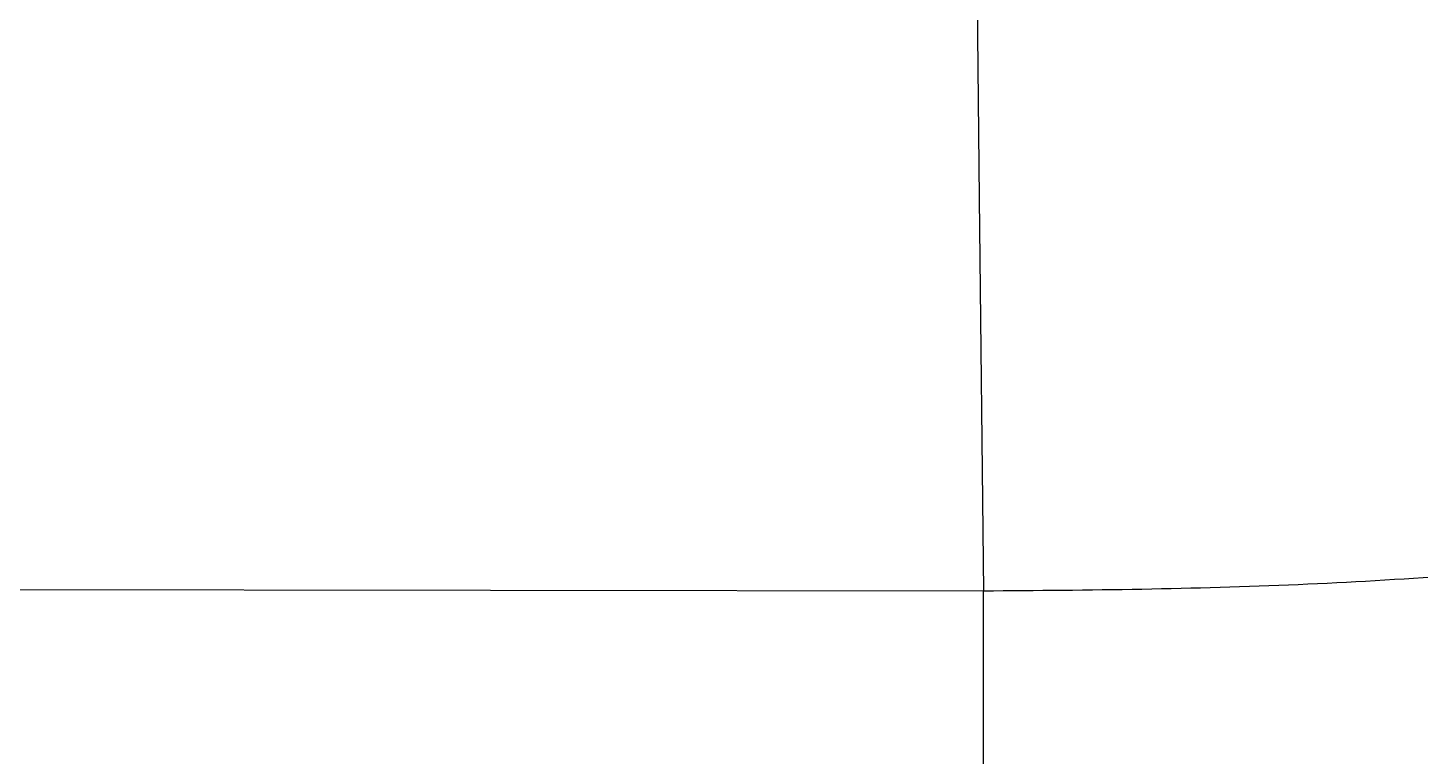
# Model space of a CAD drawing. Extents: x 939 to 1039, y 781 to 934.
# Drawn here: x 960.09 to 968.17, y 844.3 to 848.52 of the extents above; entities that cross this region are included whole.
import ezdxf

# ---------------------------------------------------------------- set-up
doc = ezdxf.new("R2010")
doc.units = 0
doc.header["$MEASUREMENT"] = 0
doc.layers.add('1', color=4, linetype='Continuous')

# ---------------------------------------------------------------- blocks, each defined once
blk = doc.blocks.new('Envoy')
at = {"layer": '1', "color": 3, "linetype": 'Continuous', "lineweight": 25}
blk.add_line((26.986, 46.0797), (20.6134, 46.0881), dxfattribs=at)
at = {"layer": '1', "color": 3, "linetype": 'Continuous', "lineweight": 25, "flags": 128}
blk.add_lwpolyline([(26.9375, 50.6358), (26.9617, 48.3577), (26.986, 46.0797)], dxfattribs=at)
at = {"layer": '1', "color": 3, "linetype": 'Continuous', "lineweight": 25}
for points, knots in [([(36.7227, 48.5921), (36.5654, 48.4684), (36.2502, 48.2204), (35.746, 47.8882), (35.2197, 47.5859), (34.6703, 47.3162), (34.1004, 47.0777), (33.512, 46.8693), (32.9073, 46.6894), (32.2187, 46.5194), (31.4434, 46.3692), (30.5805, 46.2477), (29.7015, 46.1637), (28.8081, 46.1125), (27.9013, 46.0868), (27.2924, 46.082), (26.986, 46.0796)], [0, 0, 0, 0, 0.058525, 0.117261, 0.176343, 0.235897, 0.296036, 0.356824, 0.41826, 0.480329, 0.564077, 0.648943, 0.73492, 0.822048, 0.910438, 1, 1, 1, 1]), ([(26.9869, 44.5338), (26.9869, 44.6147), (26.9868, 44.7764), (26.9866, 45.0108), (26.9865, 45.2347), (26.9864, 45.4445), (26.9863, 45.6372), (26.9861, 45.8093), (26.9861, 45.9606), (26.986, 46.04), (26.986, 46.0797)], [0, 0, 0, 0, 0.125, 0.25, 0.375, 0.499999, 0.624999, 0.749998, 0.874999, 1, 1, 1, 1])]:
    blk.add_open_spline(points, degree=3, knots=knots, dxfattribs=at)

msp = doc.modelspace()

# ---------------------------------------------------------------- block references
at = {"layer": '1'}
msp.add_blockref('Envoy', (938.6538, 799.1744), dxfattribs=at)

doc.saveas('drawing.dxf')
